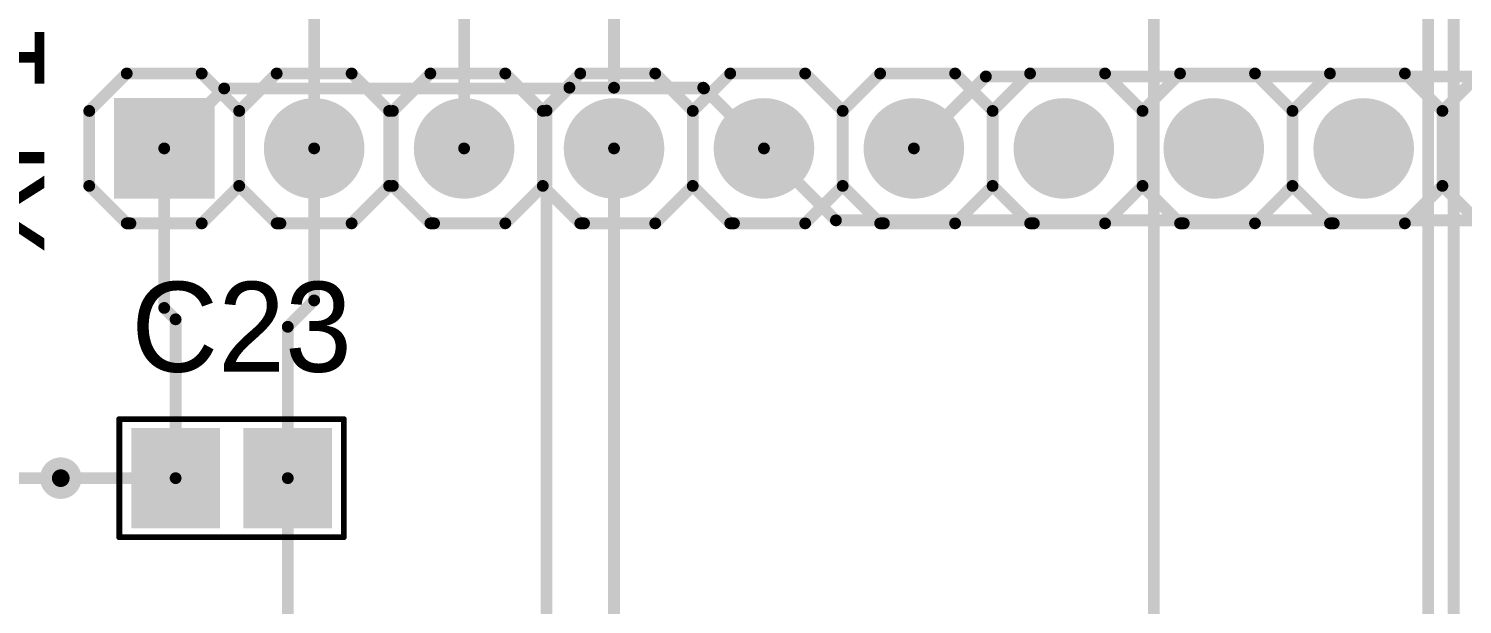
# Model space of a CAD drawing. Header units: millimetres. Extents: x 242 to 402, y 147 to 267.
# Drawn here: x 278.25 to 302.53, y 241.07 to 250.82 of the extents above; entities that cross this region are included whole.
import ezdxf

# ---------------------------------------------------------------- set-up
doc = ezdxf.new("R2010")
doc.units = ezdxf.units.MM
for name, color, linetype in [('BottomLayer', 5, 'Continuous'), ('BottomSolder', 6, 'Continuous'), ('MultiLayer', 9, 'Continuous'), ('PadHoleLayer', 156, 'Continuous'), ('TopLayer', 1, 'Continuous'), ('TopOverlay', 2, 'Continuous'), ('TopPaste', 8, 'Continuous'), ('TopSolder', 216, 'Continuous'), ('ViaHoleLayer', 16, 'Continuous')]:
    doc.layers.add(name, color=color, linetype=linetype)

msp = doc.modelspace()

# ---------------------------------------------------------------- linework, layer by layer
at = {"layer": 'BottomLayer', "const_width": 0.2}
for points in [[(293.243, 248.793), (294.462, 250.012)], [(294.462, 250.012), (315.417, 250.012)], [(280.543, 248.793), (281.559, 249.809)], [(281.559, 249.809), (289.687, 249.809)], [(289.687, 249.809), (290.703, 248.793)], [(290.703, 248.793), (291.922, 247.574)], [(291.922, 247.574), (306.146, 247.574)], [(252.222, 243.205), (278.79, 243.205)]]:
    msp.add_lwpolyline(points, dxfattribs=at)
at = {"layer": 'BottomLayer'}
for points, const_width in [([(294.412, 250.012, 1), (294.512, 250.012, 1)], 0.1), ([(294.412, 250.012, 1), (294.512, 250.012, 1)], 0.1), ([(281.509, 249.809, 1), (281.609, 249.809, 1)], 0.1), ([(281.509, 249.809, 1), (281.609, 249.809, 1)], 0.1), ([(289.637, 249.809, 1), (289.737, 249.809, 1)], 0.1), ([(289.637, 249.809, 1), (289.737, 249.809, 1)], 0.1), ([(282.708, 248.793, 1), (283.458, 248.793, 1)], 0.75), ([(285.248, 248.793, 1), (285.998, 248.793, 1)], 0.75), ([(287.788, 248.793, 1), (288.538, 248.793, 1)], 0.75), ([(290.328, 248.793, 1), (291.078, 248.793, 1)], 0.75), ([(292.868, 248.793, 1), (293.618, 248.793, 1)], 0.75), ([(295.408, 248.793, 1), (296.158, 248.793, 1)], 0.75), ([(297.948, 248.793, 1), (298.698, 248.793, 1)], 0.75), ([(300.488, 248.793, 1), (301.238, 248.793, 1)], 0.75), ([(280.493, 248.793, 1), (280.593, 248.793, 1)], 0.1), ([(290.653, 248.793, 1), (290.753, 248.793, 1)], 0.1), ([(290.653, 248.793, 1), (290.753, 248.793, 1)], 0.1), ([(293.193, 248.793, 1), (293.293, 248.793, 1)], 0.1), ([(291.872, 247.574, 1), (291.972, 247.574, 1)], 0.1), ([(291.872, 247.574, 1), (291.972, 247.574, 1)], 0.1), ([(278.665, 243.205, 1), (278.915, 243.205, 1)], 0.25), ([(278.74, 243.205, 1), (278.84, 243.205, 1)], 0.1)]:
    msp.add_lwpolyline(points, format="xyb", close=True, dxfattribs=dict(at, const_width=const_width))
msp.add_solid([(279.793, 249.543), (279.793, 248.043), (281.293, 249.543), (281.293, 248.043)], dxfattribs=at)
at = {"layer": 'BottomSolder'}
for points, const_width in [([(282.657, 248.793, 1), (283.509, 248.793, 1)], 0.852), ([(285.197, 248.793, 1), (286.049, 248.793, 1)], 0.852), ([(287.737, 248.793, 1), (288.589, 248.793, 1)], 0.852), ([(290.277, 248.793, 1), (291.129, 248.793, 1)], 0.852), ([(292.817, 248.793, 1), (293.669, 248.793, 1)], 0.852), ([(295.357, 248.793, 1), (296.209, 248.793, 1)], 0.852), ([(297.897, 248.793, 1), (298.749, 248.793, 1)], 0.852), ([(300.437, 248.793, 1), (301.289, 248.793, 1)], 0.852), ([(278.615, 243.205, 1), (278.966, 243.205, 1)], 0.352)]:
    msp.add_lwpolyline(points, format="xyb", close=True, dxfattribs=dict(at, const_width=const_width))
msp.add_solid([(279.691, 249.645), (279.691, 247.941), (281.395, 249.645), (281.395, 247.941)], dxfattribs=at)
at = {"layer": 'MultiLayer', "const_width": 0.25}
msp.add_lwpolyline([(278.665, 243.205, 1), (278.915, 243.205, 1)], format="xyb", close=True, dxfattribs=at)
at = {"layer": 'PadHoleLayer', "const_width": 0.45}
for points in [[(280.318, 248.793, 1), (280.768, 248.793, 1)], [(282.858, 248.793, 1), (283.308, 248.793, 1)], [(285.398, 248.793, 1), (285.848, 248.793, 1)], [(287.938, 248.793, 1), (288.388, 248.793, 1)], [(290.478, 248.793, 1), (290.928, 248.793, 1)], [(293.018, 248.793, 1), (293.468, 248.793, 1)], [(295.558, 248.793, 1), (296.008, 248.793, 1)], [(298.098, 248.793, 1), (298.548, 248.793, 1)], [(300.638, 248.793, 1), (301.088, 248.793, 1)]]:
    msp.add_lwpolyline(points, format="xyb", close=True, dxfattribs=at)
at = {"layer": 'TopLayer', "const_width": 0.2}
for points in [[(301.955, 234.163), (301.955, 258.877)], [(283.083, 248.793), (283.083, 256.794)], [(285.623, 248.793), (285.623, 256.794)], [(288.163, 249.822), (288.163, 256.794)], [(297.307, 234.137), (297.307, 254.635)], [(302.387, 225.603), (302.387, 254.635)], [(287.02, 249.434), (287.407, 249.822)], [(287.407, 249.822), (288.163, 249.822)], [(288.163, 249.822), (289.674, 249.822)], [(289.674, 249.822), (290.703, 248.793)], [(287.02, 231.978), (287.02, 249.434)], [(280.543, 246.09), (280.543, 248.793)], [(283.083, 246.217), (283.083, 248.793)], [(288.163, 235.737), (288.163, 248.793)], [(282.636, 245.77), (283.083, 246.217)], [(280.543, 246.09), (280.736, 245.897)], [(280.736, 243.205), (280.736, 245.897)], [(282.636, 243.205), (282.636, 245.77)], [(278.79, 243.205), (280.736, 243.205)], [(282.636, 237.937), (282.636, 243.205)]]:
    msp.add_lwpolyline(points, dxfattribs=at)
at = {"layer": 'TopLayer'}
for points, const_width in [([(287.357, 249.822, 1), (287.457, 249.822, 1)], 0.1), ([(287.357, 249.822, 1), (287.457, 249.822, 1)], 0.1), ([(288.113, 249.822, 1), (288.213, 249.822, 1)], 0.1), ([(288.113, 249.822, 1), (288.213, 249.822, 1)], 0.1), ([(288.113, 249.822, 1), (288.213, 249.822, 1)], 0.1), ([(289.624, 249.822, 1), (289.724, 249.822, 1)], 0.1), ([(289.624, 249.822, 1), (289.724, 249.822, 1)], 0.1), ([(282.708, 248.793, 1), (283.458, 248.793, 1)], 0.75), ([(285.248, 248.793, 1), (285.998, 248.793, 1)], 0.75), ([(286.97, 249.434, 1), (287.07, 249.434, 1)], 0.1), ([(286.97, 249.434, 1), (287.07, 249.434, 1)], 0.1), ([(287.788, 248.793, 1), (288.538, 248.793, 1)], 0.75), ([(290.328, 248.793, 1), (291.078, 248.793, 1)], 0.75), ([(292.868, 248.793, 1), (293.618, 248.793, 1)], 0.75), ([(295.408, 248.793, 1), (296.158, 248.793, 1)], 0.75), ([(297.948, 248.793, 1), (298.698, 248.793, 1)], 0.75), ([(300.488, 248.793, 1), (301.238, 248.793, 1)], 0.75), ([(280.493, 248.793, 1), (280.593, 248.793, 1)], 0.1), ([(283.033, 248.793, 1), (283.133, 248.793, 1)], 0.1), ([(283.033, 248.793, 1), (283.133, 248.793, 1)], 0.1), ([(285.573, 248.793, 1), (285.673, 248.793, 1)], 0.1), ([(288.113, 248.793, 1), (288.213, 248.793, 1)], 0.1), ([(290.653, 248.793, 1), (290.753, 248.793, 1)], 0.1), ([(283.033, 246.217, 1), (283.133, 246.217, 1)], 0.1), ([(283.033, 246.217, 1), (283.133, 246.217, 1)], 0.1), ([(280.493, 246.09, 1), (280.593, 246.09, 1)], 0.1), ([(280.493, 246.09, 1), (280.593, 246.09, 1)], 0.1), ([(280.686, 245.897, 1), (280.786, 245.897, 1)], 0.1), ([(280.686, 245.897, 1), (280.786, 245.897, 1)], 0.1), ([(282.586, 245.77, 1), (282.686, 245.77, 1)], 0.1), ([(282.586, 245.77, 1), (282.686, 245.77, 1)], 0.1), ([(278.665, 243.205, 1), (278.915, 243.205, 1)], 0.25), ([(278.74, 243.205, 1), (278.84, 243.205, 1)], 0.1), ([(280.686, 243.205, 1), (280.786, 243.205, 1)], 0.1), ([(280.686, 243.205, 1), (280.786, 243.205, 1)], 0.1), ([(282.586, 243.205, 1), (282.686, 243.205, 1)], 0.1), ([(282.586, 243.205, 1), (282.686, 243.205, 1)], 0.1)]:
    msp.add_lwpolyline(points, format="xyb", close=True, dxfattribs=dict(at, const_width=const_width))
for points in [[(279.793, 249.543), (279.793, 248.043), (281.293, 249.543), (281.293, 248.043)], [(280.086, 243.955), (280.086, 242.455), (281.386, 243.955), (281.386, 242.455)], [(281.986, 243.955), (281.986, 242.455), (283.286, 243.955), (283.286, 242.455)]]:
    msp.add_solid(points, dxfattribs=at)
at = {"layer": 'TopOverlay'}
for points, const_width in [([(279.273, 249.428), (279.908, 250.063)], 0.2), ([(279.908, 250.063), (281.178, 250.063)], 0.2), ([(281.178, 250.063), (281.813, 249.428)], 0.2), ([(281.813, 249.428), (282.448, 250.063)], 0.2), ([(282.448, 250.063), (283.718, 250.063)], 0.2), ([(283.718, 250.063), (284.353, 249.428)], 0.2), ([(284.416, 249.428), (285.051, 250.063)], 0.2), ([(285.051, 250.063), (286.322, 250.063)], 0.2), ([(286.322, 250.063), (286.957, 249.428)], 0.2), ([(286.957, 249.428), (287.591, 250.063)], 0.2), ([(287.591, 250.063), (288.861, 250.063)], 0.2), ([(288.861, 250.063), (289.497, 249.428)], 0.2), ([(289.497, 249.428), (290.132, 250.063)], 0.2), ([(290.132, 250.063), (291.401, 250.063)], 0.2), ([(291.401, 250.063), (292.036, 249.428)], 0.2), ([(292.036, 249.428), (292.671, 250.063)], 0.2), ([(292.671, 250.063), (293.942, 250.063)], 0.2), ([(293.942, 250.063), (294.577, 249.428)], 0.2), ([(294.577, 249.428), (295.212, 250.063)], 0.2), ([(295.212, 250.063), (296.481, 250.063)], 0.2), ([(296.481, 250.063), (297.116, 249.428)], 0.2), ([(297.116, 249.428), (297.752, 250.063)], 0.2), ([(297.752, 250.063), (299.022, 250.063)], 0.2), ([(299.022, 250.063), (299.656, 249.428)], 0.2), ([(299.656, 249.428), (300.291, 250.063)], 0.2), ([(300.291, 250.063), (301.562, 250.063)], 0.2), ([(301.562, 250.063), (302.197, 249.428)], 0.2), ([(302.197, 249.428), (302.832, 250.063)], 0.2), ([(279.273, 248.158), (279.273, 249.428)], 0.2), ([(281.813, 248.158), (281.813, 249.428)], 0.2), ([(281.813, 248.158), (281.813, 249.428)], 0.2), ([(284.353, 248.158), (284.353, 249.428)], 0.2), ([(284.416, 248.158), (284.416, 249.428)], 0.2), ([(286.957, 248.158), (286.957, 249.428)], 0.2), ([(286.957, 248.158), (286.957, 249.428)], 0.2), ([(289.497, 248.158), (289.497, 249.428)], 0.2), ([(289.497, 248.158), (289.497, 249.428)], 0.2), ([(292.036, 248.158), (292.036, 249.428)], 0.2), ([(292.036, 248.158), (292.036, 249.428)], 0.2), ([(294.577, 248.158), (294.577, 249.428)], 0.2), ([(294.577, 248.158), (294.577, 249.428)], 0.2), ([(297.116, 248.158), (297.116, 249.428)], 0.2), ([(297.116, 248.158), (297.116, 249.428)], 0.2), ([(299.656, 248.158), (299.656, 249.428)], 0.2), ([(299.656, 248.158), (299.656, 249.428)], 0.2), ([(302.197, 248.158), (302.197, 249.428)], 0.2), ([(302.197, 248.158), (302.197, 249.428)], 0.2), ([(279.273, 248.158), (279.908, 247.523)], 0.2), ([(281.178, 247.523), (281.813, 248.158)], 0.2), ([(281.813, 248.158), (282.448, 247.523)], 0.2), ([(283.718, 247.523), (284.353, 248.158)], 0.2), ([(284.416, 248.158), (285.051, 247.523)], 0.2), ([(286.322, 247.523), (286.957, 248.158)], 0.2), ([(286.957, 248.158), (287.591, 247.523)], 0.2), ([(288.861, 247.523), (289.497, 248.158)], 0.2), ([(289.497, 248.158), (290.132, 247.523)], 0.2), ([(291.401, 247.523), (292.036, 248.158)], 0.2), ([(292.036, 248.158), (292.671, 247.523)], 0.2), ([(293.942, 247.523), (294.577, 248.158)], 0.2), ([(294.577, 248.158), (295.212, 247.523)], 0.2), ([(296.481, 247.523), (297.116, 248.158)], 0.2), ([(297.116, 248.158), (297.752, 247.523)], 0.2), ([(299.022, 247.523), (299.656, 248.158)], 0.2), ([(299.656, 248.158), (300.291, 247.523)], 0.2), ([(301.562, 247.523), (302.197, 248.158)], 0.2), ([(302.197, 248.158), (302.832, 247.523)], 0.2), ([(279.908, 247.523), (279.971, 247.523)], 0.2), ([(279.971, 247.523), (281.178, 247.523)], 0.2), ([(282.448, 247.523), (282.512, 247.523)], 0.2), ([(282.512, 247.523), (283.718, 247.523)], 0.2), ([(285.051, 247.523), (285.115, 247.523)], 0.2), ([(285.115, 247.523), (286.322, 247.523)], 0.2), ([(287.591, 247.523), (287.655, 247.523)], 0.2), ([(287.655, 247.523), (288.861, 247.523)], 0.2), ([(290.132, 247.523), (290.195, 247.523)], 0.2), ([(290.195, 247.523), (291.401, 247.523)], 0.2), ([(292.671, 247.523), (292.735, 247.523)], 0.2), ([(292.735, 247.523), (293.942, 247.523)], 0.2), ([(295.212, 247.523), (295.275, 247.523)], 0.2), ([(295.275, 247.523), (296.481, 247.523)], 0.2), ([(297.752, 247.523), (297.815, 247.523)], 0.2), ([(297.815, 247.523), (299.022, 247.523)], 0.2), ([(300.291, 247.523), (300.355, 247.523)], 0.2), ([(300.355, 247.523), (301.562, 247.523)], 0.2), ([(279.781, 242.205), (279.781, 244.205)], 0.1), ([(279.781, 244.205), (283.586, 244.205)], 0.1), ([(283.586, 242.305), (283.586, 244.205)], 0.1), ([(279.781, 242.205), (283.586, 242.205)], 0.1), ([(283.586, 242.205), (283.586, 242.305)], 0.1)]:
    msp.add_lwpolyline(points, dxfattribs=dict(at, const_width=const_width))
for points, const_width in [([(279.858, 250.063, 1), (279.958, 250.063, 1)], 0.1), ([(279.858, 250.063, 1), (279.958, 250.063, 1)], 0.1), ([(281.128, 250.063, 1), (281.228, 250.063, 1)], 0.1), ([(281.128, 250.063, 1), (281.228, 250.063, 1)], 0.1), ([(282.398, 250.063, 1), (282.498, 250.063, 1)], 0.1), ([(282.398, 250.063, 1), (282.498, 250.063, 1)], 0.1), ([(283.668, 250.063, 1), (283.768, 250.063, 1)], 0.1), ([(283.668, 250.063, 1), (283.768, 250.063, 1)], 0.1), ([(285.002, 250.063, 1), (285.101, 250.063, 1)], 0.1), ([(285.002, 250.063, 1), (285.101, 250.063, 1)], 0.1), ([(286.272, 250.063, 1), (286.371, 250.063, 1)], 0.1), ([(286.272, 250.063, 1), (286.371, 250.063, 1)], 0.1), ([(287.542, 250.063, 1), (287.641, 250.063, 1)], 0.1), ([(287.542, 250.063, 1), (287.641, 250.063, 1)], 0.1), ([(288.812, 250.063, 1), (288.911, 250.063, 1)], 0.1), ([(288.812, 250.063, 1), (288.911, 250.063, 1)], 0.1), ([(290.082, 250.063, 1), (290.181, 250.063, 1)], 0.1), ([(290.082, 250.063, 1), (290.181, 250.063, 1)], 0.1), ([(291.352, 250.063, 1), (291.451, 250.063, 1)], 0.1), ([(291.352, 250.063, 1), (291.451, 250.063, 1)], 0.1), ([(292.622, 250.063, 1), (292.721, 250.063, 1)], 0.1), ([(292.622, 250.063, 1), (292.721, 250.063, 1)], 0.1), ([(293.892, 250.063, 1), (293.991, 250.063, 1)], 0.1), ([(293.892, 250.063, 1), (293.991, 250.063, 1)], 0.1), ([(295.162, 250.063, 1), (295.261, 250.063, 1)], 0.1), ([(295.162, 250.063, 1), (295.261, 250.063, 1)], 0.1), ([(296.432, 250.063, 1), (296.531, 250.063, 1)], 0.1), ([(296.432, 250.063, 1), (296.531, 250.063, 1)], 0.1), ([(297.702, 250.063, 1), (297.801, 250.063, 1)], 0.1), ([(297.702, 250.063, 1), (297.801, 250.063, 1)], 0.1), ([(298.972, 250.063, 1), (299.071, 250.063, 1)], 0.1), ([(298.972, 250.063, 1), (299.071, 250.063, 1)], 0.1), ([(300.242, 250.063, 1), (300.341, 250.063, 1)], 0.1), ([(300.242, 250.063, 1), (300.341, 250.063, 1)], 0.1), ([(301.512, 250.063, 1), (301.611, 250.063, 1)], 0.1), ([(301.512, 250.063, 1), (301.611, 250.063, 1)], 0.1), ([(279.223, 249.428, 1), (279.323, 249.428, 1)], 0.1), ([(279.223, 249.428, 1), (279.323, 249.428, 1)], 0.1), ([(281.763, 249.428, 1), (281.863, 249.428, 1)], 0.1), ([(281.763, 249.428, 1), (281.863, 249.428, 1)], 0.1), ([(281.763, 249.428, 1), (281.863, 249.428, 1)], 0.1), ([(281.763, 249.428, 1), (281.863, 249.428, 1)], 0.1), ([(284.303, 249.428, 1), (284.403, 249.428, 1)], 0.1), ([(284.303, 249.428, 1), (284.403, 249.428, 1)], 0.1), ([(284.367, 249.428, 1), (284.466, 249.428, 1)], 0.1), ([(284.367, 249.428, 1), (284.466, 249.428, 1)], 0.1), ([(286.907, 249.428, 1), (287.006, 249.428, 1)], 0.1), ([(286.907, 249.428, 1), (287.006, 249.428, 1)], 0.1), ([(286.907, 249.428, 1), (287.006, 249.428, 1)], 0.1), ([(286.907, 249.428, 1), (287.006, 249.428, 1)], 0.1), ([(289.447, 249.428, 1), (289.546, 249.428, 1)], 0.1), ([(289.447, 249.428, 1), (289.546, 249.428, 1)], 0.1), ([(289.447, 249.428, 1), (289.546, 249.428, 1)], 0.1), ([(289.447, 249.428, 1), (289.546, 249.428, 1)], 0.1), ([(291.987, 249.428, 1), (292.086, 249.428, 1)], 0.1), ([(291.987, 249.428, 1), (292.086, 249.428, 1)], 0.1), ([(291.987, 249.428, 1), (292.086, 249.428, 1)], 0.1), ([(291.987, 249.428, 1), (292.086, 249.428, 1)], 0.1), ([(294.527, 249.428, 1), (294.626, 249.428, 1)], 0.1), ([(294.527, 249.428, 1), (294.626, 249.428, 1)], 0.1), ([(294.527, 249.428, 1), (294.626, 249.428, 1)], 0.1), ([(294.527, 249.428, 1), (294.626, 249.428, 1)], 0.1), ([(297.067, 249.428, 1), (297.166, 249.428, 1)], 0.1), ([(297.067, 249.428, 1), (297.166, 249.428, 1)], 0.1), ([(297.067, 249.428, 1), (297.166, 249.428, 1)], 0.1), ([(297.067, 249.428, 1), (297.166, 249.428, 1)], 0.1), ([(299.607, 249.428, 1), (299.706, 249.428, 1)], 0.1), ([(299.607, 249.428, 1), (299.706, 249.428, 1)], 0.1), ([(299.607, 249.428, 1), (299.706, 249.428, 1)], 0.1), ([(299.607, 249.428, 1), (299.706, 249.428, 1)], 0.1), ([(302.147, 249.428, 1), (302.246, 249.428, 1)], 0.1), ([(302.147, 249.428, 1), (302.246, 249.428, 1)], 0.1), ([(302.147, 249.428, 1), (302.246, 249.428, 1)], 0.1), ([(302.147, 249.428, 1), (302.246, 249.428, 1)], 0.1), ([(279.223, 248.158, 1), (279.323, 248.158, 1)], 0.1), ([(279.223, 248.158, 1), (279.323, 248.158, 1)], 0.1), ([(281.763, 248.158, 1), (281.863, 248.158, 1)], 0.1), ([(281.763, 248.158, 1), (281.863, 248.158, 1)], 0.1), ([(281.763, 248.158, 1), (281.863, 248.158, 1)], 0.1), ([(281.763, 248.158, 1), (281.863, 248.158, 1)], 0.1), ([(284.303, 248.158, 1), (284.403, 248.158, 1)], 0.1), ([(284.303, 248.158, 1), (284.403, 248.158, 1)], 0.1), ([(284.367, 248.158, 1), (284.466, 248.158, 1)], 0.1), ([(284.367, 248.158, 1), (284.466, 248.158, 1)], 0.1), ([(286.907, 248.158, 1), (287.006, 248.158, 1)], 0.1), ([(286.907, 248.158, 1), (287.006, 248.158, 1)], 0.1), ([(286.907, 248.158, 1), (287.006, 248.158, 1)], 0.1), ([(286.907, 248.158, 1), (287.006, 248.158, 1)], 0.1), ([(289.447, 248.158, 1), (289.546, 248.158, 1)], 0.1), ([(289.447, 248.158, 1), (289.546, 248.158, 1)], 0.1), ([(289.447, 248.158, 1), (289.546, 248.158, 1)], 0.1), ([(289.447, 248.158, 1), (289.546, 248.158, 1)], 0.1), ([(291.987, 248.158, 1), (292.086, 248.158, 1)], 0.1), ([(291.987, 248.158, 1), (292.086, 248.158, 1)], 0.1), ([(291.987, 248.158, 1), (292.086, 248.158, 1)], 0.1), ([(291.987, 248.158, 1), (292.086, 248.158, 1)], 0.1), ([(294.527, 248.158, 1), (294.626, 248.158, 1)], 0.1), ([(294.527, 248.158, 1), (294.626, 248.158, 1)], 0.1), ([(294.527, 248.158, 1), (294.626, 248.158, 1)], 0.1), ([(294.527, 248.158, 1), (294.626, 248.158, 1)], 0.1), ([(297.067, 248.158, 1), (297.166, 248.158, 1)], 0.1), ([(297.067, 248.158, 1), (297.166, 248.158, 1)], 0.1), ([(297.067, 248.158, 1), (297.166, 248.158, 1)], 0.1), ([(297.067, 248.158, 1), (297.166, 248.158, 1)], 0.1), ([(299.607, 248.158, 1), (299.706, 248.158, 1)], 0.1), ([(299.607, 248.158, 1), (299.706, 248.158, 1)], 0.1), ([(299.607, 248.158, 1), (299.706, 248.158, 1)], 0.1), ([(299.607, 248.158, 1), (299.706, 248.158, 1)], 0.1), ([(302.147, 248.158, 1), (302.246, 248.158, 1)], 0.1), ([(302.147, 248.158, 1), (302.246, 248.158, 1)], 0.1), ([(302.147, 248.158, 1), (302.246, 248.158, 1)], 0.1), ([(302.147, 248.158, 1), (302.246, 248.158, 1)], 0.1), ([(279.858, 247.523, 1), (279.958, 247.523, 1)], 0.1), ([(279.858, 247.523, 1), (279.958, 247.523, 1)], 0.1), ([(279.922, 247.523, 1), (280.021, 247.523, 1)], 0.1), ([(279.922, 247.523, 1), (280.021, 247.523, 1)], 0.1), ([(281.128, 247.523, 1), (281.228, 247.523, 1)], 0.1), ([(281.128, 247.523, 1), (281.228, 247.523, 1)], 0.1), ([(282.398, 247.523, 1), (282.498, 247.523, 1)], 0.1), ([(282.398, 247.523, 1), (282.498, 247.523, 1)], 0.1), ([(282.462, 247.523, 1), (282.561, 247.523, 1)], 0.1), ([(282.462, 247.523, 1), (282.561, 247.523, 1)], 0.1), ([(283.668, 247.523, 1), (283.768, 247.523, 1)], 0.1), ([(283.668, 247.523, 1), (283.768, 247.523, 1)], 0.1), ([(285.002, 247.523, 1), (285.101, 247.523, 1)], 0.1), ([(285.002, 247.523, 1), (285.101, 247.523, 1)], 0.1), ([(285.065, 247.523, 1), (285.165, 247.523, 1)], 0.1), ([(285.065, 247.523, 1), (285.165, 247.523, 1)], 0.1), ([(286.272, 247.523, 1), (286.371, 247.523, 1)], 0.1), ([(286.272, 247.523, 1), (286.371, 247.523, 1)], 0.1), ([(287.542, 247.523, 1), (287.641, 247.523, 1)], 0.1), ([(287.542, 247.523, 1), (287.641, 247.523, 1)], 0.1), ([(287.605, 247.523, 1), (287.705, 247.523, 1)], 0.1), ([(287.605, 247.523, 1), (287.705, 247.523, 1)], 0.1), ([(288.812, 247.523, 1), (288.911, 247.523, 1)], 0.1), ([(288.812, 247.523, 1), (288.911, 247.523, 1)], 0.1), ([(290.082, 247.523, 1), (290.181, 247.523, 1)], 0.1), ([(290.082, 247.523, 1), (290.181, 247.523, 1)], 0.1), ([(290.145, 247.523, 1), (290.245, 247.523, 1)], 0.1), ([(290.145, 247.523, 1), (290.245, 247.523, 1)], 0.1), ([(291.352, 247.523, 1), (291.451, 247.523, 1)], 0.1), ([(291.352, 247.523, 1), (291.451, 247.523, 1)], 0.1), ([(292.622, 247.523, 1), (292.721, 247.523, 1)], 0.1), ([(292.622, 247.523, 1), (292.721, 247.523, 1)], 0.1), ([(292.685, 247.523, 1), (292.785, 247.523, 1)], 0.1), ([(292.685, 247.523, 1), (292.785, 247.523, 1)], 0.1), ([(293.892, 247.523, 1), (293.991, 247.523, 1)], 0.1), ([(293.892, 247.523, 1), (293.991, 247.523, 1)], 0.1), ([(295.162, 247.523, 1), (295.261, 247.523, 1)], 0.1), ([(295.162, 247.523, 1), (295.261, 247.523, 1)], 0.1), ([(295.225, 247.523, 1), (295.325, 247.523, 1)], 0.1), ([(295.225, 247.523, 1), (295.325, 247.523, 1)], 0.1), ([(296.432, 247.523, 1), (296.531, 247.523, 1)], 0.1), ([(296.432, 247.523, 1), (296.531, 247.523, 1)], 0.1), ([(297.702, 247.523, 1), (297.801, 247.523, 1)], 0.1), ([(297.702, 247.523, 1), (297.801, 247.523, 1)], 0.1), ([(297.765, 247.523, 1), (297.865, 247.523, 1)], 0.1), ([(297.765, 247.523, 1), (297.865, 247.523, 1)], 0.1), ([(298.972, 247.523, 1), (299.071, 247.523, 1)], 0.1), ([(298.972, 247.523, 1), (299.071, 247.523, 1)], 0.1), ([(300.242, 247.523, 1), (300.341, 247.523, 1)], 0.1), ([(300.242, 247.523, 1), (300.341, 247.523, 1)], 0.1), ([(300.305, 247.523, 1), (300.405, 247.523, 1)], 0.1), ([(300.305, 247.523, 1), (300.405, 247.523, 1)], 0.1), ([(301.512, 247.523, 1), (301.611, 247.523, 1)], 0.1), ([(301.512, 247.523, 1), (301.611, 247.523, 1)], 0.1), ([(279.756, 244.205, 1), (279.806, 244.205, 1)], 0.05), ([(279.756, 244.205, 1), (279.806, 244.205, 1)], 0.05), ([(283.561, 244.205, 1), (283.611, 244.205, 1)], 0.05), ([(283.561, 244.205, 1), (283.611, 244.205, 1)], 0.05), ([(279.756, 242.205, 1), (279.806, 242.205, 1)], 0.05), ([(279.756, 242.205, 1), (279.806, 242.205, 1)], 0.05), ([(283.561, 242.305, 1), (283.611, 242.305, 1)], 0.05), ([(283.561, 242.305, 1), (283.611, 242.305, 1)], 0.05), ([(283.561, 242.205, 1), (283.611, 242.205, 1)], 0.05), ([(283.561, 242.205, 1), (283.611, 242.205, 1)], 0.05)]:
    msp.add_lwpolyline(points, format="xyb", close=True, dxfattribs=dict(at, const_width=const_width))
at = {"layer": 'TopPaste'}
for points in [[(280.086, 243.955), (280.086, 242.455), (281.386, 243.955), (281.386, 242.455)], [(281.986, 243.955), (281.986, 242.455), (283.286, 243.955), (283.286, 242.455)]]:
    msp.add_solid(points, dxfattribs=at)
at = {"layer": 'TopSolder'}
for points, const_width in [([(282.657, 248.793, 1), (283.509, 248.793, 1)], 0.852), ([(285.197, 248.793, 1), (286.049, 248.793, 1)], 0.852), ([(287.737, 248.793, 1), (288.589, 248.793, 1)], 0.852), ([(290.277, 248.793, 1), (291.129, 248.793, 1)], 0.852), ([(292.817, 248.793, 1), (293.669, 248.793, 1)], 0.852), ([(295.357, 248.793, 1), (296.209, 248.793, 1)], 0.852), ([(297.897, 248.793, 1), (298.749, 248.793, 1)], 0.852), ([(300.437, 248.793, 1), (301.289, 248.793, 1)], 0.852), ([(278.615, 243.205, 1), (278.966, 243.205, 1)], 0.352)]:
    msp.add_lwpolyline(points, format="xyb", close=True, dxfattribs=dict(at, const_width=const_width))
for points in [[(279.691, 249.645), (279.691, 247.941), (281.395, 249.645), (281.395, 247.941)], [(279.984, 244.057), (279.984, 242.353), (281.488, 244.057), (281.488, 242.353)], [(281.884, 244.057), (281.884, 242.353), (283.388, 244.057), (283.388, 242.353)]]:
    msp.add_solid(points, dxfattribs=at)
at = {"layer": 'ViaHoleLayer', "const_width": 0.15}
msp.add_lwpolyline([(278.715, 243.205, 1), (278.865, 243.205, 1)], format="xyb", close=True, dxfattribs=at)

# ---------------------------------------------------------------- texts
at = {"layer": 'TopOverlay'}
msp.add_text('XP1', height=1.524, rotation=90, dxfattribs=at).set_placement((278.511, 247.015))
msp.add_text('C23', height=1.524, dxfattribs=at).set_placement((279.984, 245.008))

doc.saveas('drawing.dxf')
